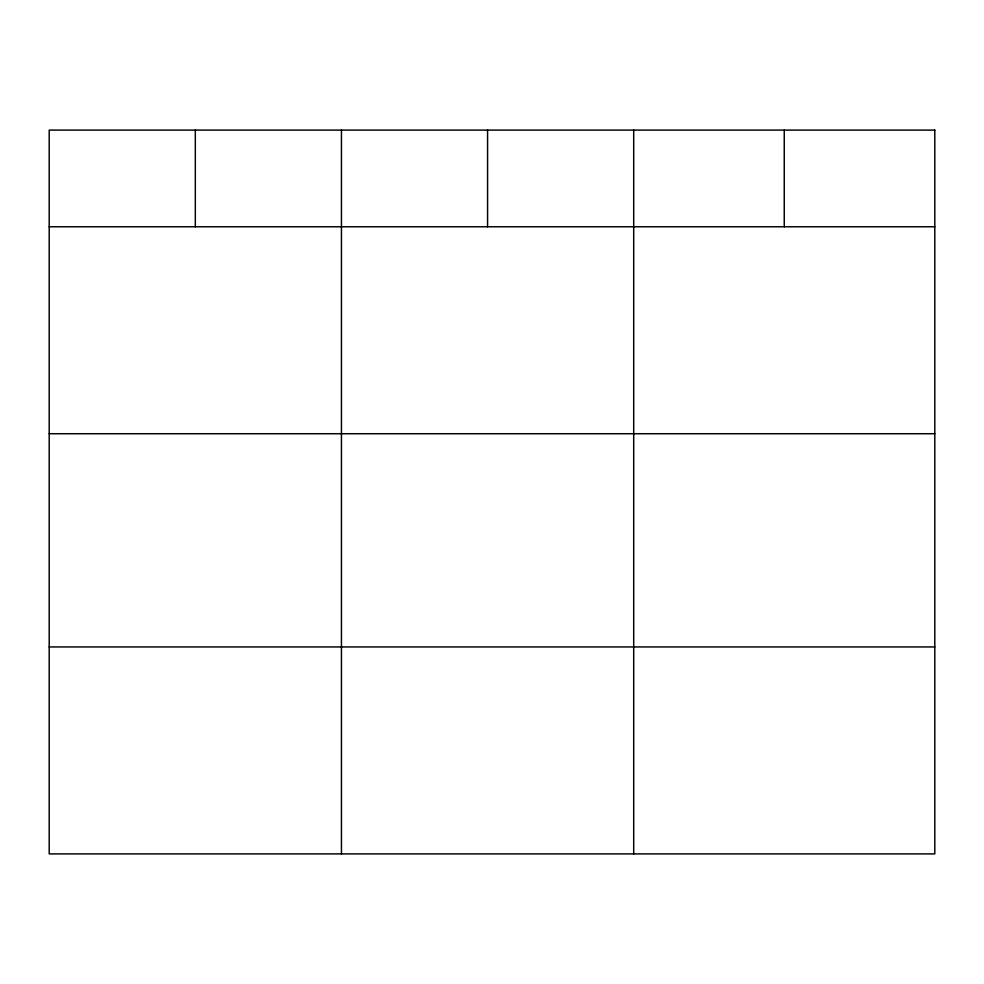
<?xml version="1.0" encoding="UTF-8"?>
<svg xmlns="http://www.w3.org/2000/svg" width="984" height="984" viewBox="0 0 984 984"><rect width="100%" height="100%" fill="white"/><g stroke="black" fill="none" stroke-linecap="round" stroke-linejoin="round"><path stroke-width="1.48" d="M49.2 226.763L934.8 226.763M49.2 433.723L934.8 433.723M49.2 646.943L934.8 646.943M784.248 130.097L784.248 226.763M633.696 130.097L633.696 853.903M487.572 130.097L487.572 226.763M341.448 130.097L341.448 853.903M195.324 130.097L195.324 226.763M934.8 130.097L49.2 130.097L49.2 853.903L934.8 853.903L934.8 130.097"/></g></svg>
